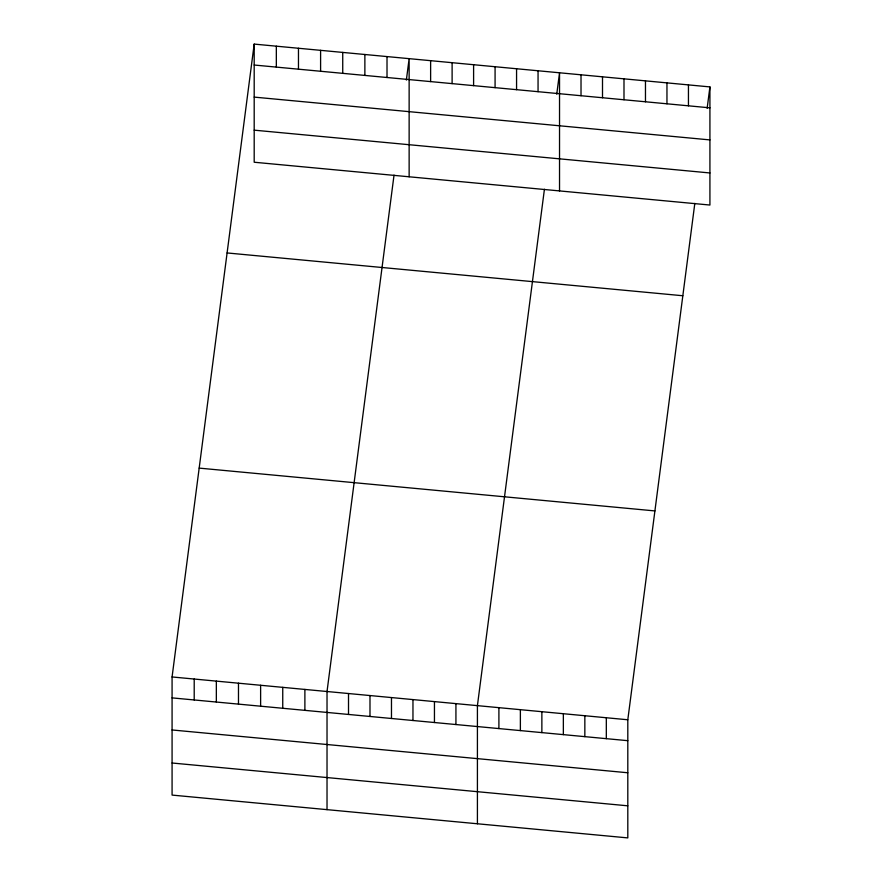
<?xml version="1.0" encoding="UTF-8"?>
<svg xmlns="http://www.w3.org/2000/svg" width="882" height="882" viewBox="0 0 882 882"><rect width="100%" height="100%" fill="white"/><g stroke="black" fill="none" stroke-linecap="round" stroke-linejoin="round"><path stroke-width="1.32" d="M709.922 107.836L709.922 205.043L254.192 162.233L254.192 44.1L709.922 86.91L709.922 107.836L254.192 65.025M694.818 203.378L627.808 719.767L627.808 837.9L172.078 795.09L172.078 676.957L254.192 44.1M394.034 175.121L327.024 691.51L327.024 809.643M406.359 80.075L409.138 58.653L409.138 176.797M544.426 189.255L477.416 705.633L477.416 823.777M556.751 94.198L559.53 72.776L559.53 190.92M707.144 108.332L709.922 86.91M254.192 97.108L709.922 139.907M254.192 130.161L709.922 172.96M227.093 252.947L682.822 295.746M199.178 468.11L654.907 510.921M172.078 676.957L627.808 719.767M172.078 697.883L627.808 740.682M172.078 729.965L627.808 772.764M172.078 763.007L627.808 805.817M688.445 84.892L688.445 105.818M666.957 82.875L666.957 103.8M645.47 80.857L645.47 101.783M623.993 78.84L623.993 99.754M606.32 717.75L606.32 738.664M602.505 76.822L602.505 97.737M584.843 715.721L584.843 736.646M581.018 74.794L581.018 95.719M563.355 713.703L563.355 734.629M541.868 711.686L541.868 732.611M538.053 70.758L538.053 91.684M520.38 709.668L520.38 730.594M516.565 68.741L516.565 89.666M498.903 707.651L498.903 728.576M495.078 66.723L495.078 87.649M473.601 64.706L473.601 85.631M455.928 703.616L455.928 724.541M452.113 62.688L452.113 83.614M434.451 701.598L434.451 722.523M430.625 60.671L430.625 81.596M412.963 699.58L412.963 720.506M391.476 697.563L391.476 718.488M387.011 56.58L387.011 77.495M369.988 695.545L369.988 716.471M364.872 54.497L364.872 75.422M348.511 693.528L348.511 714.453M342.734 52.413L342.734 73.338M320.596 50.34L320.596 71.266M304.885 689.426L304.885 710.352M298.469 48.256L298.469 69.182M282.747 687.354L282.747 708.279M276.331 46.184L276.331 67.098M260.62 685.27L260.62 706.195M238.482 683.197L238.482 704.123M216.344 681.113L216.344 702.039M194.205 679.03L194.205 699.955"/></g></svg>
